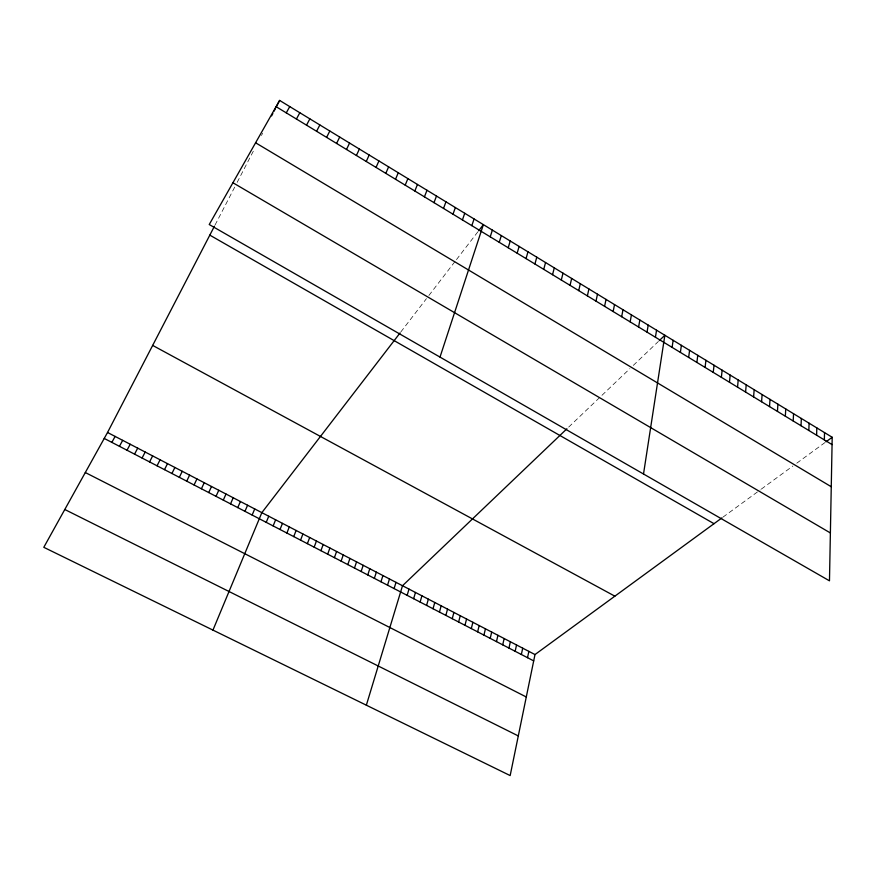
<?xml version="1.0" encoding="UTF-8"?>
<svg xmlns="http://www.w3.org/2000/svg" width="876" height="876" viewBox="0 0 876 876"><rect width="100%" height="100%" fill="white"/><g stroke="black" fill="none" stroke-linecap="round" stroke-linejoin="round"><path stroke-width="0.66" stroke-dasharray="4.38 3.29" d="M215.036 225.066L235.009 186.522M237.166 182.35L254.456 148.986M261.442 135.506L262.614 133.24M400.858 331.927L426.448 298.639M428.879 295.497L455.005 261.519M456.484 259.592L477.858 231.811M568.688 427.083L629.855 368.686M633.315 365.38L658.391 341.443M722.952 517.147L760.248 489.892M761.31 489.104L792.889 466.021M796.788 463.163L824.94 442.588"/><path stroke-width="1.31" d="M832.2 437.277L829.473 580.832L209.233 224.53L279.619 100.422L832.2 437.277L825.98 441.832M824.349 439.905L824.524 432.602M816.607 435.208L816.826 427.904M808.833 430.477L809.095 423.196M801.036 425.736L801.343 418.465M793.196 420.984L793.547 413.724M785.345 416.199L785.739 408.95M777.45 411.402L777.888 404.175M769.533 406.595L770.015 399.368M761.583 401.755L762.109 394.55M753.601 396.905L754.17 389.71M745.585 392.043L746.21 384.86M737.548 387.148L738.205 379.987M729.478 382.243L730.179 375.092M721.375 377.326L722.131 370.176M713.239 372.377L714.039 365.248M705.081 367.416L705.925 360.299M696.88 362.434L697.767 355.327M688.656 357.43L689.587 350.345M680.389 352.415L681.375 345.341M672.1 347.367L673.14 340.315M643.51 474.004L664.862 335.267L659.31 340.567M655.423 337.238L656.551 330.208M647.025 332.135L648.207 325.116M638.604 327.011L639.841 320.014M630.151 321.875L631.432 314.889M621.664 316.718L623 309.754M613.145 311.538L614.525 304.585M721.955 517.88L534.995 654.558L510.16 775.578L43.8 547.314L107.54 432.481L214.445 226.194M604.593 306.337L606.028 299.406M527.527 657.701L528.852 651.372M521.351 654.503L522.709 648.185M595.998 301.114L597.487 294.194M515.165 651.295L516.533 644.977M508.945 648.076L510.358 641.758M587.38 295.88L588.913 288.97M502.714 644.846L504.149 638.538M496.473 641.615L497.929 635.308M578.718 290.613L580.306 283.725M490.21 638.363L491.699 632.067M570.035 285.335L571.678 278.459M483.924 635.111L485.435 628.815M477.628 631.848L479.172 625.563M561.308 280.024L563.005 273.17M471.31 628.574L472.876 622.288M464.97 625.3L466.569 619.014M552.548 274.703L554.289 267.87M458.619 622.004L460.25 615.729M452.246 618.708L453.899 612.433M543.744 269.359L545.551 262.537M445.862 615.39L447.537 609.127M439.456 612.072L441.165 605.82M534.918 263.994L536.78 257.183M433.029 608.743L434.77 602.491M526.049 258.606L527.965 251.817M426.579 605.415L428.353 599.162M420.119 602.064L421.914 595.811M517.147 253.197L519.118 246.419M413.636 598.702L415.465 592.461M407.143 595.341L408.993 589.099M508.211 247.755L510.237 241.009M366.354 705.191L402.511 585.726L566.914 428.769M499.243 242.302L501.324 235.578M394.09 588.573L396.007 582.354M387.531 585.179L389.481 578.959M490.231 236.827L492.367 230.114M380.961 581.773L382.932 575.565M374.359 578.357L376.373 572.148M367.756 574.941L369.781 568.732M440.004 357.101L483.377 224.639L478.646 230.793M361.12 571.502L363.19 565.305M354.473 568.053L356.565 561.866M471.825 225.647L474.08 218.967M347.805 564.604L349.929 558.417M462.429 219.931L464.74 213.273M341.114 561.133L343.272 554.957M334.402 557.662L336.592 551.486M452.991 214.193L455.367 207.557M327.679 554.179L329.891 548.004M320.923 550.686L323.178 544.511M443.519 208.433L445.95 201.819M314.155 547.182L316.444 541.018M433.992 202.652L436.489 196.049M307.377 543.657L309.688 537.503M300.567 540.131L302.91 533.988M293.734 536.605L296.121 530.451M424.444 196.837L426.995 190.267M286.89 533.057L289.31 526.914M414.841 191.012L417.458 184.453M280.024 529.498L282.466 523.366M273.137 525.928L275.611 519.807M266.227 522.348L268.746 516.227M405.205 185.154L407.887 178.616M212.956 630.107L261.847 512.646L400.102 332.902M252.146 515.055L254.719 508.945M395.525 179.262L398.262 172.747M244.962 511.332L247.579 505.233M385.801 173.36L388.615 166.867M237.757 507.609L240.407 501.51M230.53 503.864L233.213 497.776M376.045 167.425L378.914 160.954M223.292 500.108L226.008 494.031M216.022 496.342L218.77 490.264M366.245 161.469L369.179 155.019M208.729 492.564L211.51 486.498M201.414 488.775L204.239 482.72M356.39 155.479L359.39 149.051M194.078 484.975L196.936 478.92M346.502 149.468L349.568 143.062M186.719 481.165L189.61 475.12M179.328 477.343L182.263 471.299M336.581 143.434L339.702 137.05M171.926 473.5L174.893 467.477M164.502 469.656L167.502 463.634M326.606 137.379L329.803 131.017M157.045 465.802L160.089 459.78M149.577 461.926L152.654 455.914M316.586 131.291L319.85 124.95M271.615 115.884L272.841 113.519M274.057 111.164L275.283 108.799M275.907 107.606L279.619 100.422M142.076 458.038L145.197 452.038M306.523 125.169L309.863 118.862M134.554 454.151L137.707 448.151M127.009 450.242L130.206 444.252M119.443 446.322L122.673 440.343M296.427 119.026L299.822 112.741M111.854 442.391L115.117 436.412M286.277 112.862L289.748 106.598M64.791 509.503L518.296 735.928M85.311 472.536L526.29 696.978M104.233 438.438L533.692 660.887M107.54 432.481L534.995 654.558M152.665 345.407L614.864 596.173M209.813 235.129L714.017 523.684M232.928 182.756L830.382 532.958M255.606 142.788L831.258 486.738M276.082 106.664L832.058 444.603"/></g></svg>
